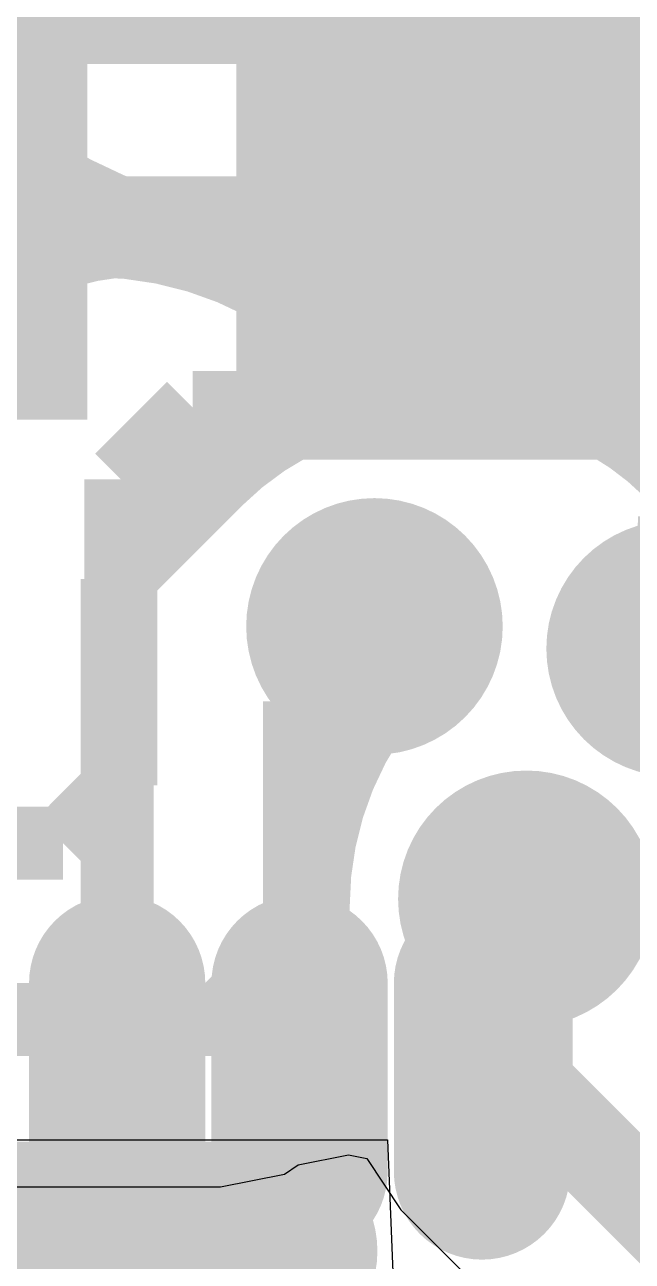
# Model space of a CAD drawing. Extents: x 56.2 to 141.8, y 48 to 96.4.
# Drawn here: x 96.669 to 98.334, y 84.275 to 87.663 of the extents above; entities that cross this region are included whole.
import ezdxf

# ---------------------------------------------------------------- set-up
doc = ezdxf.new("R2010")
doc.units = 0
doc.header["$MEASUREMENT"] = 0
for name, color, linetype in [('BOTTOMLAYER', 5, 'CONTINUOUS'), ('BOTTOMSOLDER', 6, 'CONTINUOUS'), ('MULTILAYER', 9, 'CONTINUOUS'), ('TOPLAYER', 1, 'CONTINUOUS'), ('TOPPASTE', 8, 'CONTINUOUS'), ('TOPSOLDER', 216, 'CONTINUOUS')]:
    doc.layers.add(name, color=color, linetype=linetype)

msp = doc.modelspace()

# ---------------------------------------------------------------- linework, layer by layer
at = {"layer": 'BOTTOMLAYER'}
for p, q in [((94.6404, 84.6074), (97.663, 84.6074)), ((97.663, 84.6074), (97.6884, 83.9978)), ((97.418769, 84.53869), (97.556315, 84.566051)), ((97.556315, 84.566051), (97.606439, 84.556082)), ((97.606439, 84.556082), (97.700102, 84.415902)), ((97.2058, 84.478785), (97.381383, 84.51371)), ((97.381383, 84.51371), (97.418769, 84.53869)), ((94.2086, 84.478785), (97.2058, 84.478785)), ((97.700102, 84.415902), (98.512897, 83.603109))]:
    msp.add_line(p, q, dxfattribs=at)
for points, const_width in [([(95.377, 87.6554), (102.616, 87.6554)], 0.2), ([(96.5454, 87.1474), (102.2604, 87.1474)], 0.2), ([(96.932801, 86.417201), (97.1296, 86.614)], 0.2), ([(97.1296, 86.614), (101.981, 86.614)], 0.2), ([(96.932801, 85.579001), (96.932801, 86.417201)], 0.2), ([(97.4598, 85.846509), (97.627646, 86.014354)], 0.2), ([(97.4598, 85.1916), (97.4598, 85.846509)], 0.2), ([(96.774, 85.4202), (96.932801, 85.579001)], 0.2), ([(95.950875, 85.4202), (96.774, 85.4202)], 0.2), ([(98.044, 84.7598), (98.044, 85.2678)], 0.254), ([(97.2058, 84.9376), (97.4598, 85.1916)], 0.2), ([(94.2086, 84.9376), (97.2058, 84.9376)], 0.2), ([(98.044, 84.7598), (98.8568, 83.947)], 0.254), ([(93.995075, 84.3026), (97.3582, 84.3026)], 0.599999)]:
    msp.add_lwpolyline(points, dxfattribs=dict(at, const_width=const_width))
for points, const_width in [([(97.502647, 86.014354, 1), (97.752644, 86.014354, 1)], 0.249999), ([(98.325402, 85.9536, 1), (98.575398, 85.9536, 1)], 0.249999), ([(97.542292, 86.049709, 1), (97.642291, 86.049709, 1)], 0.1), ([(97.683711, 85.908289, 1), (97.783711, 85.908289, 1)], 0.1), ([(97.4098, 85.729849, 1), (97.5098, 85.729849, 1)], 0.1), ([(97.919002, 85.2678, 1), (98.168998, 85.2678, 1)], 0.249999), ([(97.4098, 85.247008, 1), (97.5098, 85.247008, 1)], 0.1), ([(97.893525, 85.180825, 1), (98.020525, 85.180825, 1)], 0.127), ([(97.893525, 85.180825, 1), (98.020525, 85.180825, 1)], 0.127), ([(97.893525, 85.180825, 1), (98.020525, 85.180825, 1)], 0.127), ([(97.893525, 85.180825, 1), (98.020525, 85.180825, 1)], 0.127), ([(97.893525, 85.180825, 1), (98.020525, 85.180825, 1)], 0.127), ([(97.893525, 85.180825, 1), (98.020525, 85.180825, 1)], 0.127), ([(97.893525, 85.180825, 1), (98.020525, 85.180825, 1)], 0.127), ([(97.893525, 85.180825, 1), (98.020525, 85.180825, 1)], 0.127), ([(97.893525, 85.180825, 1), (98.020525, 85.180825, 1)], 0.127), ([(97.893525, 85.180825, 1), (98.020525, 85.180825, 1)], 0.127), ([(97.893525, 85.180825, 1), (98.020525, 85.180825, 1)], 0.127), ([(97.893525, 85.180825, 1), (98.020525, 85.180825, 1)], 0.127), ([(97.893525, 85.180825, 1), (98.020525, 85.180825, 1)], 0.127), ([(97.893525, 85.180825, 1), (98.020525, 85.180825, 1)], 0.127), ([(98.067475, 85.180825, 1), (98.194475, 85.180825, 1)], 0.127), ([(98.067475, 85.180825, 1), (98.194475, 85.180825, 1)], 0.127), ([(98.067475, 85.180825, 1), (98.194475, 85.180825, 1)], 0.127), ([(98.067475, 85.180825, 1), (98.194475, 85.180825, 1)], 0.127), ([(98.067475, 85.180825, 1), (98.194475, 85.180825, 1)], 0.127), ([(98.067475, 85.180825, 1), (98.194475, 85.180825, 1)], 0.127), ([(98.067475, 85.180825, 1), (98.194475, 85.180825, 1)], 0.127), ([(98.067475, 85.180825, 1), (98.194475, 85.180825, 1)], 0.127), ([(98.067475, 85.180825, 1), (98.194475, 85.180825, 1)], 0.127), ([(98.067475, 85.180825, 1), (98.194475, 85.180825, 1)], 0.127), ([(98.067475, 85.180825, 1), (98.194475, 85.180825, 1)], 0.127), ([(98.067475, 85.180825, 1), (98.194475, 85.180825, 1)], 0.127), ([(98.067475, 85.180825, 1), (98.194475, 85.180825, 1)], 0.127), ([(98.067475, 85.180825, 1), (98.194475, 85.180825, 1)], 0.127), ([(97.9805, 84.970854, 1), (98.1075, 84.970854, 1)], 0.127), ([(97.9805, 84.970854, 1), (98.1075, 84.970854, 1)], 0.127), ([(97.9805, 84.970854, 1), (98.1075, 84.970854, 1)], 0.127), ([(97.9805, 84.970854, 1), (98.1075, 84.970854, 1)], 0.127), ([(97.9805, 84.970854, 1), (98.1075, 84.970854, 1)], 0.127), ([(97.9805, 84.970854, 1), (98.1075, 84.970854, 1)], 0.127), ([(97.9805, 84.970854, 1), (98.1075, 84.970854, 1)], 0.127), ([(97.9805, 84.970854, 1), (98.1075, 84.970854, 1)], 0.127), ([(97.9805, 84.970854, 1), (98.1075, 84.970854, 1)], 0.127), ([(97.9805, 84.970854, 1), (98.1075, 84.970854, 1)], 0.127), ([(97.9805, 84.970854, 1), (98.1075, 84.970854, 1)], 0.127), ([(97.9805, 84.970854, 1), (98.1075, 84.970854, 1)], 0.127), ([(97.9805, 84.970854, 1), (98.1075, 84.970854, 1)], 0.127), ([(97.9805, 84.970854, 1), (98.1075, 84.970854, 1)], 0.127), ([(97.9805, 84.970854, 1), (98.1075, 84.970854, 1)], 0.127), ([(97.9805, 84.970854, 1), (98.1075, 84.970854, 1)], 0.127), ([(97.9805, 84.970854, 1), (98.1075, 84.970854, 1)], 0.127), ([(97.9805, 84.970854, 1), (98.1075, 84.970854, 1)], 0.127), ([(97.9805, 84.970854, 1), (98.1075, 84.970854, 1)], 0.127), ([(97.9805, 84.970854, 1), (98.1075, 84.970854, 1)], 0.127), ([(97.9805, 84.970854, 1), (98.1075, 84.970854, 1)], 0.127), ([(97.9805, 84.970854, 1), (98.1075, 84.970854, 1)], 0.127), ([(97.9805, 84.970854, 1), (98.1075, 84.970854, 1)], 0.127), ([(97.9805, 84.970854, 1), (98.1075, 84.970854, 1)], 0.127), ([(97.9805, 84.970854, 1), (98.1075, 84.970854, 1)], 0.127), ([(97.9805, 84.970854, 1), (98.1075, 84.970854, 1)], 0.127), ([(97.9805, 84.970854, 1), (98.1075, 84.970854, 1)], 0.127), ([(97.9805, 84.970854, 1), (98.1075, 84.970854, 1)], 0.127), ([(96.392411, 84.3026, 1), (96.69241, 84.3026, 1)], 0.299999), ([(96.55079, 84.3026, 1), (96.850789, 84.3026, 1)], 0.299999), ([(97.18579, 84.3026, 1), (97.485789, 84.3026, 1)], 0.299999)]:
    msp.add_lwpolyline(points, format="xyb", close=True, dxfattribs=dict(at, const_width=const_width))
for points, const_width in [([(97.4598, 85.729849, -0.198912), (97.592291, 86.049709)], 0.2), ([(97.4598, 85.247008, -0.198912), (97.733711, 85.908289)], 0.2), ([(97.957025, 85.180825, -0.198912), (98.044, 84.970854)], 0.254), ([(97.957025, 85.180825, -0.198912), (98.044, 84.970854)], 0.254), ([(97.957025, 85.180825, -0.198912), (98.044, 84.970854)], 0.254), ([(97.957025, 85.180825, -0.198912), (98.044, 84.970854)], 0.254), ([(97.957025, 85.180825, -0.198912), (98.044, 84.970854)], 0.254), ([(97.957025, 85.180825, -0.198912), (98.044, 84.970854)], 0.254), ([(97.957025, 85.180825, -0.198912), (98.044, 84.970854)], 0.254), ([(97.957025, 85.180825, -0.198912), (98.044, 84.970854)], 0.254), ([(97.957025, 85.180825, -0.198912), (98.044, 84.970854)], 0.254), ([(97.957025, 85.180825, -0.198912), (98.044, 84.970854)], 0.254), ([(97.957025, 85.180825, -0.198912), (98.044, 84.970854)], 0.254), ([(97.957025, 85.180825, -0.198912), (98.044, 84.970854)], 0.254), ([(97.957025, 85.180825, -0.198912), (98.044, 84.970854)], 0.254), ([(97.957025, 85.180825, -0.198912), (98.044, 84.970854)], 0.254), ([(98.044, 84.970854, -0.198912), (98.130975, 85.180825)], 0.254), ([(98.044, 84.970854, -0.198912), (98.130975, 85.180825)], 0.254), ([(98.044, 84.970854, -0.198912), (98.130975, 85.180825)], 0.254), ([(98.044, 84.970854, -0.198912), (98.130975, 85.180825)], 0.254), ([(98.044, 84.970854, -0.198912), (98.130975, 85.180825)], 0.254), ([(98.044, 84.970854, -0.198912), (98.130975, 85.180825)], 0.254), ([(98.044, 84.970854, -0.198912), (98.130975, 85.180825)], 0.254), ([(98.044, 84.970854, -0.198912), (98.130975, 85.180825)], 0.254), ([(98.044, 84.970854, -0.198912), (98.130975, 85.180825)], 0.254), ([(98.044, 84.970854, -0.198912), (98.130975, 85.180825)], 0.254), ([(98.044, 84.970854, -0.198912), (98.130975, 85.180825)], 0.254), ([(98.044, 84.970854, -0.198912), (98.130975, 85.180825)], 0.254), ([(98.044, 84.970854, -0.198912), (98.130975, 85.180825)], 0.254), ([(98.044, 84.970854, -0.198912), (98.130975, 85.180825)], 0.254), ([(95.621046, 83.855354, -0.198912), (96.70079, 84.3026)], 0.599999), ([(95.84609, 84.3026, -0.198912), (96.987154, 83.829954)], 0.599999), ([(96.256046, 83.855354, -0.198912), (97.33579, 84.3026)], 0.599999), ([(96.54241, 84.3026, -0.198912), (97.622154, 83.855354)], 0.599999)]:
    msp.add_lwpolyline(points, format="xyb", dxfattribs=dict(at, const_width=const_width))
at = {"layer": 'BOTTOMSOLDER', "const_width": 0.351599}
for points in [[(97.451847, 86.014354, 1), (97.803444, 86.014354, 1)], [(98.274602, 85.9536, 1), (98.626198, 85.9536, 1)], [(97.868202, 85.2678, 1), (98.219798, 85.2678, 1)]]:
    msp.add_lwpolyline(points, format="xyb", close=True, dxfattribs=at)
at = {"layer": 'MULTILAYER', "const_width": 0.249999}
for points in [[(97.502647, 86.014354, 1), (97.752644, 86.014354, 1)], [(98.325402, 85.9536, 1), (98.575398, 85.9536, 1)], [(97.919002, 85.2678, 1), (98.168998, 85.2678, 1)]]:
    msp.add_lwpolyline(points, format="xyb", close=True, dxfattribs=at)
at = {"layer": 'TOPLAYER'}
for points, const_width in [([(97.340125, 87.0712, -0.198912), (96.532098, 87.405896)], 0.2), ([(97.340125, 87.0712, -0.198912), (96.532098, 87.405896)], 0.2), ([(97.340125, 87.0712, -0.198912), (96.532098, 87.405896)], 0.2), ([(97.557707, 87.295891, -0.198912), (97.015254, 87.0712)], 0.2), ([(97.557707, 87.295891, -0.198912), (97.015254, 87.0712)], 0.2), ([(97.557707, 87.295891, -0.198912), (97.015254, 87.0712)], 0.2), ([(96.857284, 87.0712, -0.198912), (96.390676, 87.264474)], 0.2), ([(96.857284, 87.0712, -0.198912), (96.390676, 87.264474)], 0.2), ([(96.857284, 87.0712, -0.198912), (96.390676, 87.264474)], 0.2), ([(96.532098, 86.889707, -0.198912), (96.970261, 87.0712)], 0.2), ([(96.532098, 86.889707, -0.198912), (96.970261, 87.0712)], 0.2), ([(96.532098, 86.889707, -0.198912), (96.970261, 87.0712)], 0.2), ([(96.853969, 87.0712, -0.198912), (97.557707, 86.779702)], 0.2), ([(96.853969, 87.0712, -0.198912), (97.557707, 86.779702)], 0.2), ([(96.853969, 87.0712, -0.198912), (97.557707, 86.779702)], 0.2), ([(97.336811, 87.0712, -0.198912), (97.699129, 86.921124)], 0.2), ([(97.336811, 87.0712, -0.198912), (97.699129, 86.921124)], 0.2), ([(97.336811, 87.0712, -0.198912), (97.699129, 86.921124)], 0.2), ([(97.450801, 87.037796, -0.198912), (97.192706, 86.414701)], 0.2), ([(97.450801, 87.037796, -0.198912), (97.192706, 86.414701)], 0.2), ([(97.450801, 87.037796, -0.198912), (97.192706, 86.414701)], 0.2), ([(98.437873, 86.440724, -0.220221), (98.229583, 87.00803)], 0.2), ([(98.437873, 86.440724, -0.220221), (98.229583, 87.00803)], 0.2), ([(98.437873, 86.440724, -0.220221), (98.229583, 87.00803)], 0.2), ([(97.192706, 86.414701, -0.198912), (97.815801, 86.672796)], 0.2), ([(97.192706, 86.414701, -0.198912), (97.815801, 86.672796)], 0.2), ([(97.192706, 86.414701, -0.198912), (97.815801, 86.672796)], 0.2), ([(97.869474, 86.672814, -0.201531), (98.437875, 86.440721)], 0.2), ([(97.869474, 86.672814, -0.201531), (98.437875, 86.440721)], 0.2), ([(97.869474, 86.672814, -0.201531), (98.437875, 86.440721)], 0.2), ([(98.4504, 86.31573, -0.198912), (98.344335, 86.059665)], 0.2), ([(98.4504, 86.31573, -0.198912), (98.344335, 86.059665)], 0.2), ([(98.4504, 86.31573, -0.198912), (98.344335, 86.059665)], 0.2), ([(98.4504, 86.31573, -0.198912), (98.344335, 86.059665)], 0.2), ([(97.422411, 85.639585, -0.198912), (97.592291, 86.049709)], 0.2), ([(97.422411, 85.156744, -0.198912), (97.733711, 85.908289)], 0.2), ([(97.935491, 85.036462, -0.198912), (98.022344, 85.246146)], 0.254), ([(97.935491, 85.036462, -0.198912), (98.022344, 85.246146)], 0.254), ([(97.935491, 85.036462, -0.198912), (98.022344, 85.246146)], 0.254), ([(97.935491, 85.036462, -0.198912), (98.022344, 85.246146)], 0.254), ([(97.935491, 85.036462, -0.198912), (98.022344, 85.246146)], 0.254), ([(97.935491, 85.036462, -0.198912), (98.022344, 85.246146)], 0.254), ([(97.935491, 85.036462, -0.198912), (98.022344, 85.246146)], 0.254), ([(97.935491, 85.036462, -0.198912), (98.022344, 85.246146)], 0.254), ([(97.935491, 85.036462, -0.198912), (98.022344, 85.246146)], 0.254), ([(97.935491, 85.036462, -0.198912), (98.022344, 85.246146)], 0.254), ([(97.935491, 85.036462, -0.198912), (98.022344, 85.246146)], 0.254), ([(97.935491, 85.036462, -0.198912), (98.022344, 85.246146)], 0.254), ([(97.935491, 85.036462, -0.198912), (98.022344, 85.246146)], 0.254), ([(97.935491, 85.036462, -0.198912), (98.022344, 85.246146)], 0.254), ([(97.92241, 84.763742, -0.229807), (98.120116, 85.171181)], 0.254), ([(97.92241, 84.763742, -0.229807), (98.120116, 85.171181)], 0.254), ([(97.92241, 84.763742, -0.229807), (98.120116, 85.171181)], 0.254), ([(97.92241, 84.763742, -0.229807), (98.120116, 85.171181)], 0.254), ([(97.92241, 84.763742, -0.229807), (98.120116, 85.171181)], 0.254), ([(97.92241, 84.763742, -0.229807), (98.120116, 85.171181)], 0.254), ([(97.92241, 84.763742, -0.229807), (98.120116, 85.171181)], 0.254), ([(97.92241, 84.763742, -0.229807), (98.120116, 85.171181)], 0.254), ([(97.92241, 84.763742, -0.229807), (98.120116, 85.171181)], 0.254), ([(97.92241, 84.763742, -0.229807), (98.120116, 85.171181)], 0.254), ([(97.92241, 84.763742, -0.229807), (98.120116, 85.171181)], 0.254), ([(97.92241, 84.763742, -0.229807), (98.120116, 85.171181)], 0.254), ([(97.92241, 84.763742, -0.229807), (98.120116, 85.171181)], 0.254), ([(97.92241, 84.763742, -0.229807), (98.120116, 85.171181)], 0.254)]:
    msp.add_lwpolyline(points, format="xyb", dxfattribs=dict(at, const_width=const_width))
for points, const_width in [([(97.507707, 87.295891, 1), (97.607707, 87.295891, 1)], 0.1), ([(97.507707, 87.295891, 1), (97.607707, 87.295891, 1)], 0.1), ([(97.507707, 87.295891, 1), (97.607707, 87.295891, 1)], 0.1), ([(96.803969, 87.0712, 1), (96.903969, 87.0712, 1)], 0.1), ([(96.803969, 87.0712, 1), (96.903969, 87.0712, 1)], 0.1), ([(96.803969, 87.0712, 1), (96.903969, 87.0712, 1)], 0.1), ([(96.807284, 87.0712, 1), (96.907284, 87.0712, 1)], 0.1), ([(96.807284, 87.0712, 1), (96.907284, 87.0712, 1)], 0.1), ([(96.807284, 87.0712, 1), (96.907284, 87.0712, 1)], 0.1), ([(96.920261, 87.0712, 1), (97.020261, 87.0712, 1)], 0.1), ([(96.920261, 87.0712, 1), (97.020261, 87.0712, 1)], 0.1), ([(96.920261, 87.0712, 1), (97.020261, 87.0712, 1)], 0.1), ([(96.965254, 87.0712, 1), (97.065254, 87.0712, 1)], 0.1), ([(96.965254, 87.0712, 1), (97.065254, 87.0712, 1)], 0.1), ([(96.965254, 87.0712, 1), (97.065254, 87.0712, 1)], 0.1), ([(97.286811, 87.0712, 1), (97.386811, 87.0712, 1)], 0.1), ([(97.286811, 87.0712, 1), (97.386811, 87.0712, 1)], 0.1), ([(97.286811, 87.0712, 1), (97.386811, 87.0712, 1)], 0.1), ([(97.290125, 87.0712, 1), (97.390125, 87.0712, 1)], 0.1), ([(97.290125, 87.0712, 1), (97.390125, 87.0712, 1)], 0.1), ([(97.290125, 87.0712, 1), (97.390125, 87.0712, 1)], 0.1), ([(97.400801, 87.037796, 1), (97.500801, 87.037796, 1)], 0.1), ([(97.400801, 87.037796, 1), (97.500801, 87.037796, 1)], 0.1), ([(97.400801, 87.037796, 1), (97.500801, 87.037796, 1)], 0.1), ([(98.179583, 87.00803, 1), (98.279582, 87.00803, 1)], 0.1), ([(98.179583, 87.00803, 1), (98.279582, 87.00803, 1)], 0.1), ([(98.179583, 87.00803, 1), (98.279582, 87.00803, 1)], 0.1), ([(97.649129, 86.921124, 1), (97.749129, 86.921124, 1)], 0.1), ([(97.649129, 86.921124, 1), (97.749129, 86.921124, 1)], 0.1), ([(97.649129, 86.921124, 1), (97.749129, 86.921124, 1)], 0.1), ([(97.507707, 86.779702, 1), (97.607707, 86.779702, 1)], 0.1), ([(97.507707, 86.779702, 1), (97.607707, 86.779702, 1)], 0.1), ([(97.507707, 86.779702, 1), (97.607707, 86.779702, 1)], 0.1), ([(97.765801, 86.672796, 1), (97.865801, 86.672796, 1)], 0.1), ([(97.765801, 86.672796, 1), (97.865801, 86.672796, 1)], 0.1), ([(97.765801, 86.672796, 1), (97.865801, 86.672796, 1)], 0.1), ([(97.819474, 86.672814, 1), (97.919474, 86.672814, 1)], 0.1), ([(97.819474, 86.672814, 1), (97.919474, 86.672814, 1)], 0.1), ([(97.819474, 86.672814, 1), (97.919474, 86.672814, 1)], 0.1), ([(97.142706, 86.414701, 1), (97.242706, 86.414701, 1)], 0.1), ([(97.142706, 86.414701, 1), (97.242706, 86.414701, 1)], 0.1), ([(97.142706, 86.414701, 1), (97.242706, 86.414701, 1)], 0.1), ([(97.142706, 86.414701, 1), (97.242706, 86.414701, 1)], 0.1), ([(97.142706, 86.414701, 1), (97.242706, 86.414701, 1)], 0.1), ([(97.142706, 86.414701, 1), (97.242706, 86.414701, 1)], 0.1), ([(97.502647, 86.014354, 1), (97.752644, 86.014354, 1)], 0.249999), ([(98.325402, 85.9536, 1), (98.575398, 85.9536, 1)], 0.249999), ([(97.542292, 86.049709, 1), (97.642291, 86.049709, 1)], 0.1), ([(98.294335, 86.059665, 1), (98.394335, 86.059665, 1)], 0.1), ([(98.294335, 86.059665, 1), (98.394335, 86.059665, 1)], 0.1), ([(98.294335, 86.059665, 1), (98.394335, 86.059665, 1)], 0.1), ([(98.294335, 86.059665, 1), (98.394335, 86.059665, 1)], 0.1), ([(97.683711, 85.908289, 1), (97.783711, 85.908289, 1)], 0.1), ([(97.372411, 85.639585, 1), (97.472411, 85.639585, 1)], 0.1), ([(97.919002, 85.2678, 1), (98.168998, 85.2678, 1)], 0.249999), ([(97.958844, 85.246146, 1), (98.085844, 85.246146, 1)], 0.127), ([(97.958844, 85.246146, 1), (98.085844, 85.246146, 1)], 0.127), ([(97.958844, 85.246146, 1), (98.085844, 85.246146, 1)], 0.127), ([(97.958844, 85.246146, 1), (98.085844, 85.246146, 1)], 0.127), ([(97.958844, 85.246146, 1), (98.085844, 85.246146, 1)], 0.127), ([(97.958844, 85.246146, 1), (98.085844, 85.246146, 1)], 0.127), ([(97.958844, 85.246146, 1), (98.085844, 85.246146, 1)], 0.127), ([(97.958844, 85.246146, 1), (98.085844, 85.246146, 1)], 0.127), ([(97.958844, 85.246146, 1), (98.085844, 85.246146, 1)], 0.127), ([(97.958844, 85.246146, 1), (98.085844, 85.246146, 1)], 0.127), ([(97.958844, 85.246146, 1), (98.085844, 85.246146, 1)], 0.127), ([(97.958844, 85.246146, 1), (98.085844, 85.246146, 1)], 0.127), ([(97.958844, 85.246146, 1), (98.085844, 85.246146, 1)], 0.127), ([(97.958844, 85.246146, 1), (98.085844, 85.246146, 1)], 0.127), ([(98.056616, 85.171181, 1), (98.183616, 85.171181, 1)], 0.127), ([(98.056616, 85.171181, 1), (98.183616, 85.171181, 1)], 0.127), ([(98.056616, 85.171181, 1), (98.183616, 85.171181, 1)], 0.127), ([(98.056616, 85.171181, 1), (98.183616, 85.171181, 1)], 0.127), ([(98.056616, 85.171181, 1), (98.183616, 85.171181, 1)], 0.127), ([(98.056616, 85.171181, 1), (98.183616, 85.171181, 1)], 0.127), ([(98.056616, 85.171181, 1), (98.183616, 85.171181, 1)], 0.127), ([(98.056616, 85.171181, 1), (98.183616, 85.171181, 1)], 0.127), ([(98.056616, 85.171181, 1), (98.183616, 85.171181, 1)], 0.127), ([(98.056616, 85.171181, 1), (98.183616, 85.171181, 1)], 0.127), ([(98.056616, 85.171181, 1), (98.183616, 85.171181, 1)], 0.127), ([(98.056616, 85.171181, 1), (98.183616, 85.171181, 1)], 0.127), ([(98.056616, 85.171181, 1), (98.183616, 85.171181, 1)], 0.127), ([(98.056616, 85.171181, 1), (98.183616, 85.171181, 1)], 0.127), ([(97.372411, 85.156744, 1), (97.472411, 85.156744, 1)], 0.1), ([(96.85241, 85.036462, 1), (96.992415, 85.036462, 1)], 0.140005), ([(97.352409, 85.036462, 1), (97.492414, 85.036462, 1)], 0.140005), ([(97.852408, 85.036462, 1), (97.992413, 85.036462, 1)], 0.140005), ([(97.871991, 85.036462, 1), (97.998991, 85.036462, 1)], 0.127), ([(97.871991, 85.036462, 1), (97.998991, 85.036462, 1)], 0.127), ([(97.871991, 85.036462, 1), (97.998991, 85.036462, 1)], 0.127), ([(97.871991, 85.036462, 1), (97.998991, 85.036462, 1)], 0.127), ([(97.871991, 85.036462, 1), (97.998991, 85.036462, 1)], 0.127), ([(97.871991, 85.036462, 1), (97.998991, 85.036462, 1)], 0.127), ([(97.871991, 85.036462, 1), (97.998991, 85.036462, 1)], 0.127), ([(97.871991, 85.036462, 1), (97.998991, 85.036462, 1)], 0.127), ([(97.871991, 85.036462, 1), (97.998991, 85.036462, 1)], 0.127), ([(97.871991, 85.036462, 1), (97.998991, 85.036462, 1)], 0.127), ([(97.871991, 85.036462, 1), (97.998991, 85.036462, 1)], 0.127), ([(97.871991, 85.036462, 1), (97.998991, 85.036462, 1)], 0.127), ([(97.871991, 85.036462, 1), (97.998991, 85.036462, 1)], 0.127), ([(97.871991, 85.036462, 1), (97.998991, 85.036462, 1)], 0.127), ([(97.85891, 84.763742, 1), (97.98591, 84.763742, 1)], 0.127), ([(97.85891, 84.763742, 1), (97.98591, 84.763742, 1)], 0.127), ([(97.85891, 84.763742, 1), (97.98591, 84.763742, 1)], 0.127), ([(97.85891, 84.763742, 1), (97.98591, 84.763742, 1)], 0.127), ([(97.85891, 84.763742, 1), (97.98591, 84.763742, 1)], 0.127), ([(97.85891, 84.763742, 1), (97.98591, 84.763742, 1)], 0.127), ([(97.85891, 84.763742, 1), (97.98591, 84.763742, 1)], 0.127), ([(97.85891, 84.763742, 1), (97.98591, 84.763742, 1)], 0.127), ([(97.85891, 84.763742, 1), (97.98591, 84.763742, 1)], 0.127), ([(97.85891, 84.763742, 1), (97.98591, 84.763742, 1)], 0.127), ([(97.85891, 84.763742, 1), (97.98591, 84.763742, 1)], 0.127), ([(97.85891, 84.763742, 1), (97.98591, 84.763742, 1)], 0.127), ([(97.85891, 84.763742, 1), (97.98591, 84.763742, 1)], 0.127), ([(97.85891, 84.763742, 1), (97.98591, 84.763742, 1)], 0.127), ([(96.85241, 84.52073, 1), (96.992415, 84.52073, 1)], 0.140005), ([(97.352409, 84.52073, 1), (97.492414, 84.52073, 1)], 0.140005), ([(97.852408, 84.52073, 1), (97.992413, 84.52073, 1)], 0.140005)]:
    msp.add_lwpolyline(points, format="xyb", close=True, dxfattribs=dict(at, const_width=const_width))
for points, const_width in [([(96.274004, 87.0712), (98.166413, 87.0712)], 0.2), ([(98.166413, 87.0712), (98.229583, 87.00803)], 0.2), ([(97.8408, 87.037796), (98.4504, 86.428196)], 0.2), ([(96.922412, 86.144407), (97.593061, 86.815056)], 0.2), ([(96.922412, 84.778596), (96.922412, 86.144407)], 0.2), ([(97.422411, 85.80912), (97.627646, 86.014354)], 0.2), ([(97.422411, 84.778596), (97.422411, 85.80912)], 0.2), ([(97.92241, 85.14621), (98.044, 85.2678)], 0.254), ([(97.92241, 84.778596), (97.92241, 85.14621)], 0.254), ([(96.922412, 84.52073), (96.922412, 85.036462)], 0.28001), ([(97.422411, 84.52073), (97.422411, 85.036462)], 0.28001), ([(97.92241, 84.52073), (97.92241, 85.036462)], 0.28001)]:
    msp.add_lwpolyline(points, dxfattribs=dict(at, const_width=const_width))
for points in [[(95.809003, 86.682801), (96.739004, 86.682801), (95.809003, 87.662799), (96.739004, 87.662799)], [(97.350801, 87.502797), (97.350801, 86.572796), (98.330799, 87.502797), (98.330799, 86.572796)]]:
    msp.add_solid(points, dxfattribs=at)
at = {"layer": 'TOPPASTE', "const_width": 0.28001}
for points in [[(96.922412, 84.52073), (96.922412, 85.036462)], [(97.422411, 84.52073), (97.422411, 85.036462)], [(97.92241, 84.52073), (97.92241, 85.036462)]]:
    msp.add_lwpolyline(points, dxfattribs=at)
at = {"layer": 'TOPPASTE', "const_width": 0.140005}
for points in [[(96.85241, 85.036462, 1), (96.992415, 85.036462, 1)], [(97.352409, 85.036462, 1), (97.492414, 85.036462, 1)], [(97.852408, 85.036462, 1), (97.992413, 85.036462, 1)], [(96.85241, 84.52073, 1), (96.992415, 84.52073, 1)], [(97.352409, 84.52073, 1), (97.492414, 84.52073, 1)], [(97.852408, 84.52073, 1), (97.992413, 84.52073, 1)]]:
    msp.add_lwpolyline(points, format="xyb", close=True, dxfattribs=at)
at = {"layer": 'TOPPASTE'}
for points in [[(95.809003, 86.682801), (96.739004, 86.682801), (95.809003, 87.662799), (96.739004, 87.662799)], [(97.350801, 87.502797), (97.350801, 86.572796), (98.330799, 87.502797), (98.330799, 86.572796)]]:
    msp.add_solid(points, dxfattribs=at)
at = {"layer": 'TOPSOLDER'}
for points, const_width in [([(97.451847, 86.014354, 1), (97.803444, 86.014354, 1)], 0.351599), ([(98.274602, 85.9536, 1), (98.626198, 85.9536, 1)], 0.351599), ([(97.868202, 85.2678, 1), (98.219798, 85.2678, 1)], 0.351599), ([(96.80161, 85.036462, 1), (97.043215, 85.036462, 1)], 0.241605), ([(97.301609, 85.036462, 1), (97.543214, 85.036462, 1)], 0.241605), ([(97.801608, 85.036462, 1), (98.043213, 85.036462, 1)], 0.241605), ([(96.80161, 84.52073, 1), (97.043215, 84.52073, 1)], 0.241605), ([(97.301609, 84.52073, 1), (97.543214, 84.52073, 1)], 0.241605), ([(97.801608, 84.52073, 1), (98.043213, 84.52073, 1)], 0.241605)]:
    msp.add_lwpolyline(points, format="xyb", close=True, dxfattribs=dict(at, const_width=const_width))
at = {"layer": 'TOPSOLDER', "const_width": 0.48321}
for points in [[(96.922412, 84.52073), (96.922412, 85.036462)], [(97.422411, 84.52073), (97.422411, 85.036462)], [(97.92241, 84.52073), (97.92241, 85.036462)]]:
    msp.add_lwpolyline(points, dxfattribs=at)
at = {"layer": 'TOPSOLDER'}
for points in [[(95.707403, 86.581201), (96.840604, 86.581201), (95.707403, 87.764399), (96.840604, 87.764399)], [(97.249201, 87.604397), (97.249201, 86.471196), (98.432399, 87.604397), (98.432399, 86.471196)]]:
    msp.add_solid(points, dxfattribs=at)

doc.saveas('drawing.dxf')
